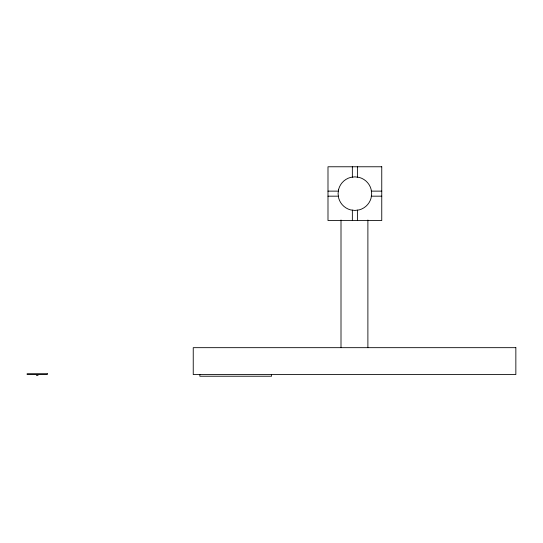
<?xml version="1.0" encoding="UTF-8"?>
<svg xmlns="http://www.w3.org/2000/svg" width="543" height="543" viewBox="0 0 543 543"><rect width="100%" height="100%" fill="white"/><g stroke="black" fill="none" stroke-linecap="round" stroke-linejoin="round"><path stroke-width="0.81" d="M327.992 191.129L338.404 191.129M371.344 191.129L381.756 191.129M327.992 196.172L338.404 196.172M371.344 196.172L381.756 196.172M36.395 375.396L38.071 375.396M367.889 220.003L367.889 347.527M357.396 166.769L357.396 177.181M357.396 210.121L357.396 220.533M352.353 166.769L352.353 177.181M352.353 210.121L352.353 220.533M341.004 220.003L341.004 347.527M271.561 374.555L271.561 376.231L199.851 376.231L199.851 374.555M338.642 189.303L338.072 193.647L338.642 197.998A16.806 16.806 0 0 0 350.527 209.883L354.871 210.453L359.222 209.883A16.806 16.806 0 0 0 371.107 197.998L371.677 193.647L371.107 189.303A16.806 16.806 0 0 0 359.222 177.418L354.871 176.848L350.527 177.418A16.806 16.806 0 0 0 338.642 189.303M381.756 166.769L327.992 166.769L327.992 220.533L381.756 220.533L381.756 166.769M515.85 347.669L193.24 347.669L193.24 374.555L515.85 374.555L515.85 347.669M47.316 373.713L27.15 373.713L27.15 374.555L47.316 374.555L47.316 373.713"/></g></svg>
